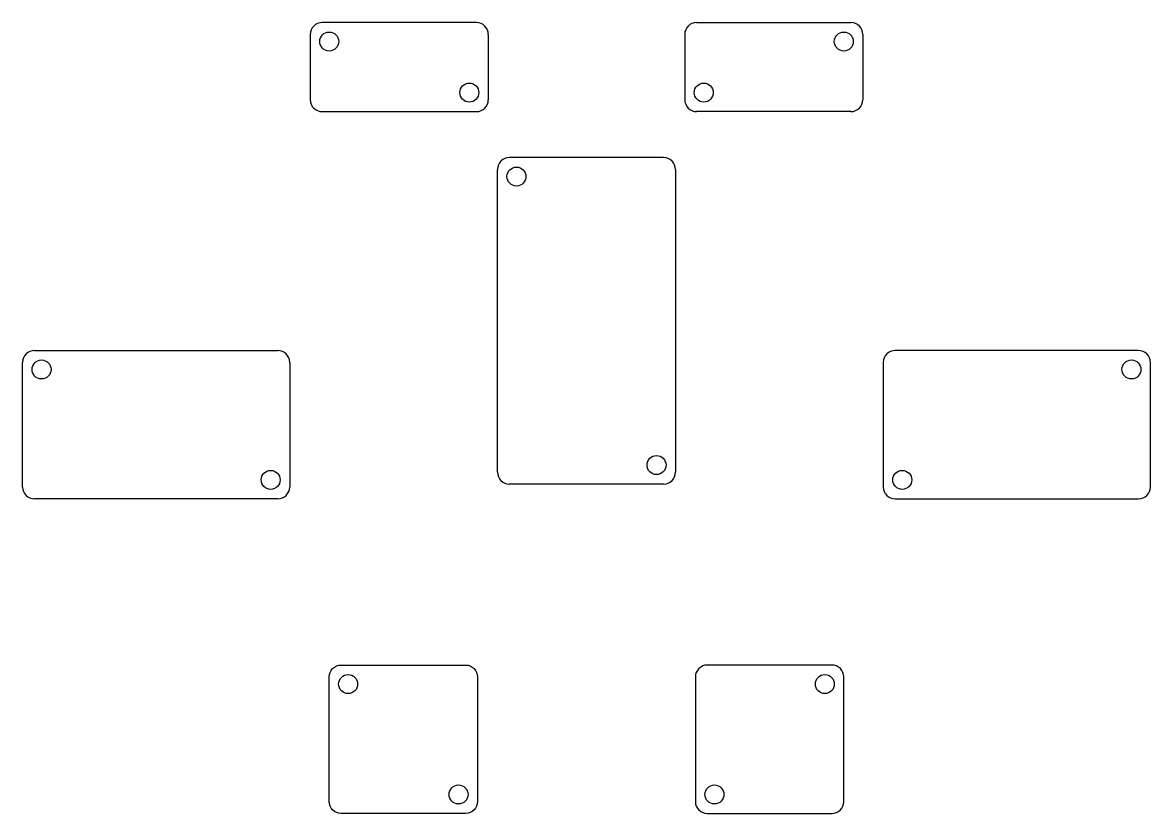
# Model space of a CAD drawing. Header units: millimetres. Extents: x 1051 to 1241, y 2893 to 3026.
import ezdxf

# ---------------------------------------------------------------- set-up
doc = ezdxf.new("R2010")
doc.units = ezdxf.units.MM

msp = doc.modelspace()

# ---------------------------------------------------------------- linework, layer by layer
for p, q in [((1127.72, 3026.37), (1101.72, 3026.37)), ((1164.81, 3026.37), (1190.81, 3026.37)), ((1099.72, 3024.37), (1099.72, 3013.37)), ((1129.72, 3024.37), (1129.72, 3013.37)), ((1162.81, 3024.37), (1162.81, 3013.37)), ((1192.81, 3024.37), (1192.81, 3013.37)), ((1101.72, 3011.37), (1127.72, 3011.37)), ((1190.81, 3011.37), (1164.81, 3011.37)), ((1159.26, 3003.62), (1133.26, 3003.62)), ((1131.26, 2950.62), (1131.26, 3001.62)), ((1161.26, 3001.62), (1161.26, 2950.62)), ((1053.26, 2971.12), (1094.26, 2971.12)), ((1239.26, 2971.12), (1198.26, 2971.12)), ((1051.26, 2948.12), (1051.26, 2969.12)), ((1096.26, 2969.12), (1096.26, 2948.12)), ((1196.26, 2969.12), (1196.26, 2948.12)), ((1241.26, 2948.12), (1241.26, 2969.12)), ((1159.26, 2948.62), (1133.26, 2948.62)), ((1094.26, 2946.12), (1053.26, 2946.12)), ((1198.26, 2946.12), (1239.26, 2946.12))]:
    msp.add_line(p, q)
for points in [[(1125.91, 2893.12), (1104.91, 2893.12, -0.414214), (1102.91, 2895.12), (1102.91, 2916.12, -0.414214), (1104.91, 2918.12), (1125.91, 2918.12, -0.414214), (1127.91, 2916.12), (1127.91, 2895.12, -0.414214)], [(1166.61, 2893.12), (1187.61, 2893.12, 0.414214), (1189.61, 2895.12), (1189.61, 2916.12, 0.414214), (1187.61, 2918.12), (1166.61, 2918.12, 0.414214), (1164.61, 2916.12), (1164.61, 2895.12, 0.414214)]]:
    msp.add_lwpolyline(points, format="xyb", close=True)
for centre in [(1102.92, 3023.17), (1189.61, 3023.17), (1126.52, 3014.57), (1166.01, 3014.57), (1134.46, 3000.42), (1054.46, 2967.92), (1238.06, 2967.92), (1158.06, 2951.82), (1093.06, 2949.32), (1199.46, 2949.32), (1106.11, 2914.92), (1186.41, 2914.92), (1124.71, 2896.32), (1167.81, 2896.32)]:
    msp.add_circle(centre, 1.6)
for centre, start, end in [((1101.72, 3024.37), 90, 180), ((1127.72, 3024.37), 0, 90), ((1164.81, 3024.37), 90, 180), ((1190.81, 3024.37), 0, 90), ((1101.72, 3013.37), 180, 270), ((1127.72, 3013.37), 270, 0), ((1164.81, 3013.37), 180, 270), ((1190.81, 3013.37), 270, 0), ((1133.26, 3001.62), 90, 180), ((1159.26, 3001.62), 0, 90), ((1053.26, 2969.12), 90, 180), ((1094.26, 2969.12), 0, 90), ((1198.26, 2969.12), 90, 180), ((1239.26, 2969.12), 0, 90), ((1133.26, 2950.62), 180, 270), ((1159.26, 2950.62), 270, 0), ((1053.26, 2948.12), 180, 270), ((1094.26, 2948.12), 270, 0), ((1198.26, 2948.12), 180, 270), ((1239.26, 2948.12), 270, 0)]:
    msp.add_arc(centre, 2, start, end)

doc.saveas('drawing.dxf')
